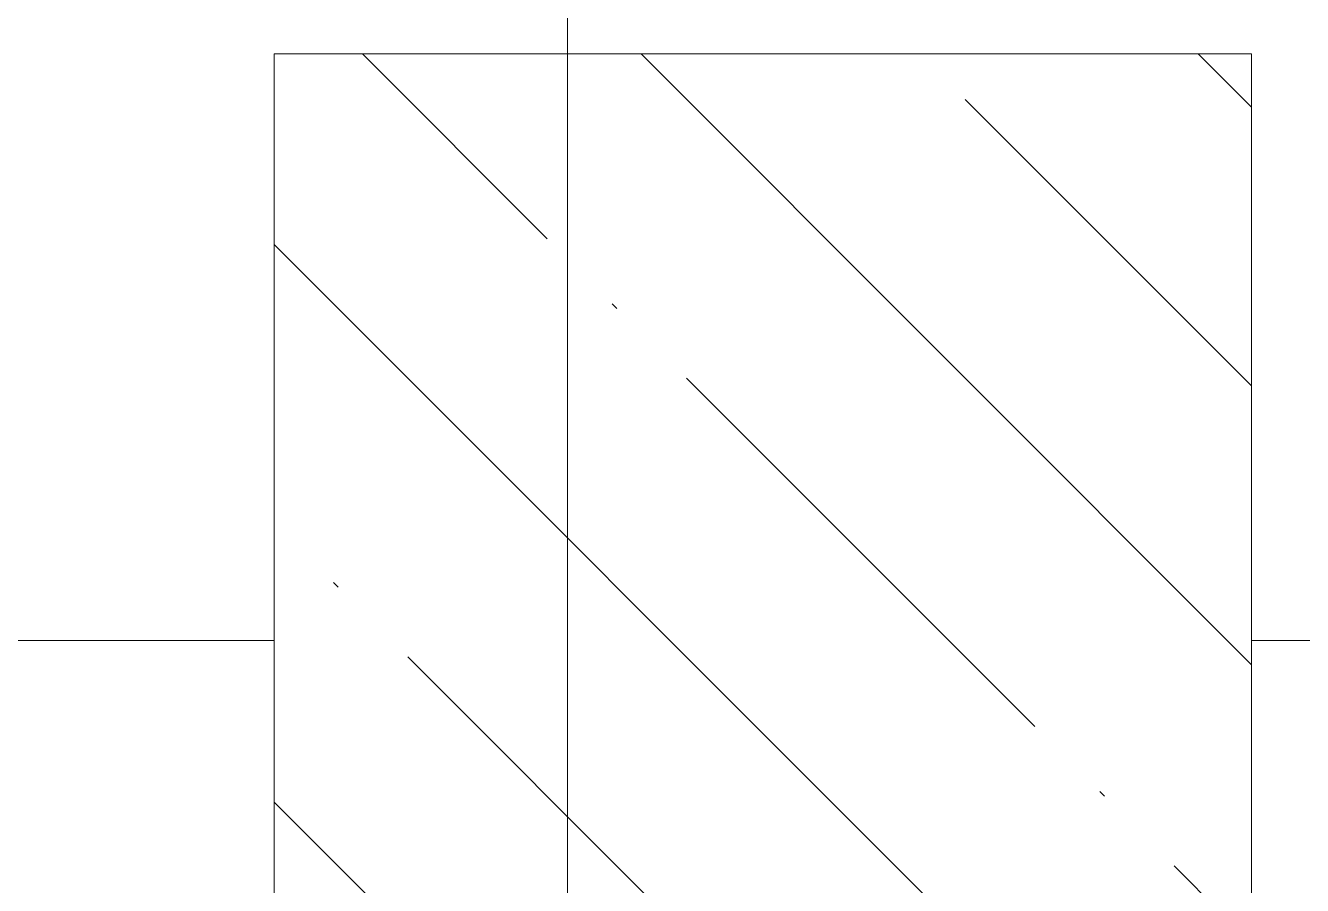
# Model space of a CAD drawing. Header units: millimetres. Extents: x -68946 to 690821, y -552984 to 293768.
# Drawn here: x 132676 to 133329, y -218506 to -218066 of the extents above; entities that cross this region are included whole.
import ezdxf

# ---------------------------------------------------------------- set-up
doc = ezdxf.new("R2010")
doc.units = ezdxf.units.MM
doc.linetypes.add('ADSK_Линия сетки', pattern=[2500, 2000, -250, 0, -250])
for name, color, linetype, lineweight in [('A-FLOR-____-OTLN', 250, 'Continuous', 9), ('S-COLS-____-MCUT', 250, 'Continuous', 25), ('S-COLS-____-OTLN', 250, 'Continuous', 9), ('S-GRID-____-OTLN', 250, 'Continuous', 9)]:
    doc.layers.add(name, color=color, linetype=linetype, lineweight=lineweight)

msp = doc.modelspace()

# ---------------------------------------------------------------- hatches: boundary and pattern name
at = {"layer": 'S-COLS-____-OTLN', "lineweight": 5}
h = msp.add_hatch(dxfattribs=at)
h.set_pattern_fill('FP_19', color=256, style=0, pattern_type=2)
h.set_pattern_definition([(135, (28052.9, -258555.93), (-142.5612, -142.5612), []), (135, (28195.47, -258555.93), (-142.5612, -142.5612), [252.016, -50.403, 3.353, -47.05])])
h.paths.add_polyline_path([(132802.9057, -218780.928), (133302.9057, -218780.9056), (133302.9057, -218080.9286), (132802.9057, -218080.928), (132802.9057, -218779.4748), (132806.6057, -218779.4748), (132806.6057, -218780.7748), (132802.9057, -218780.9056)])
h.paths.add_polyline_path([(132807.9057, -218713.0113), (132805.2277, -218713.0113), (132806.2189, -218711.0874)])
h.paths.add_polyline_path([(132807.9057, -218714.8863), (132806.1615, -218713.6363), (132807.9057, -218713.6363)])
h.paths.add_polyline_path([(132805.1768, -218718.2039), (132804.9057, -218715.4363), (132807.9057, -218714.8863), (132807.9057, -218716.7613)])

# ---------------------------------------------------------------- linework, layer by layer
at = {"layer": 'A-FLOR-____-OTLN', "lineweight": 5}
for p, q in [((132802.9057, -218380.9056), (127502.9057, -218380.9056)), ((136752.9057, -218380.9056), (133302.9057, -218380.9056))]:
    msp.add_line(p, q, dxfattribs=at)
at = {"layer": 'S-COLS-____-MCUT', "lineweight": 5}
for p, q in [((133302.9057, -218080.928), (132802.9057, -218080.928)), ((132802.9057, -218080.928), (132802.9057, -218779.4748)), ((133302.9057, -218580.9056), (133302.9057, -218080.928))]:
    msp.add_line(p, q, dxfattribs=at)
at = {"layer": 'S-GRID-____-OTLN', "linetype": 'ADSK_Линия сетки'}
msp.add_line((132952.9057, -262294.7685), (132952.9057, -197353.9241), dxfattribs=at)

doc.saveas('drawing.dxf')
